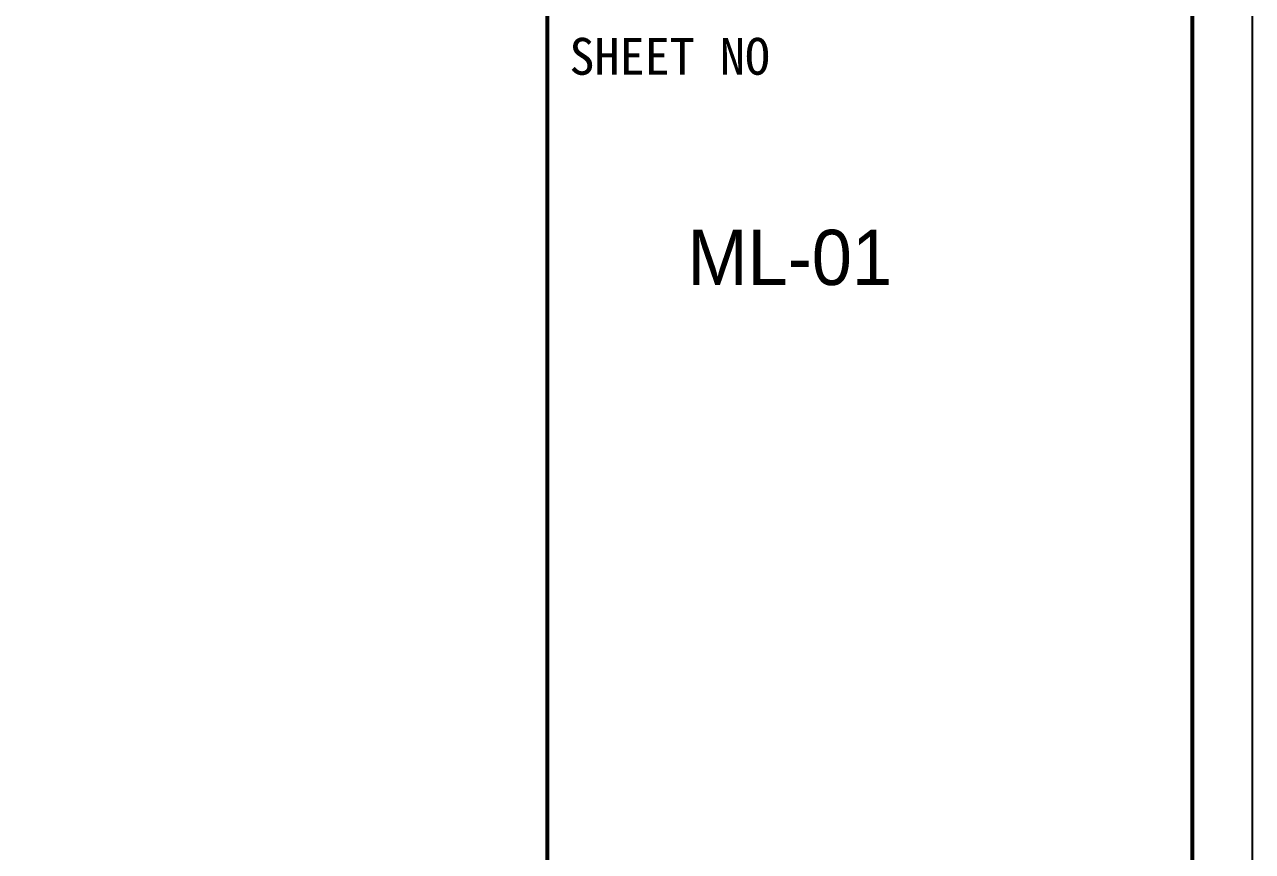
# Paper-space layout 'Layout1' of a CAD drawing. Extents: x -33 to 1767, y -6 to 331.
# Drawn here: x 1224.2 to 1287.1, y 51 to 93.3 of the extents above; entities that cross this region are included whole.
import ezdxf

# ---------------------------------------------------------------- set-up
doc = ezdxf.new("R2010")
doc.units = 0
doc.header["$LTSCALE"] = 10
doc.header["$MEASUREMENT"] = 0
doc.layers.add('图框', color=7, linetype='Continuous')
doc.layers.add('平面家具(活动)', color=134, linetype='Continuous')
doc.styles.add('PDC DIM', font='PMingLiU-ExtB.ttf', dxfattribs={"width": 0.8})
doc.styles.add('图框黑体', font='simhei.ttf')

# ---------------------------------------------------------------- blocks, each defined once
blk = doc.blocks.new('A$C2F647F21')
at = {"layer": '图框'}
for points in [[(440, 20), (439.997, 316.972), (19.997, 316.972), (20, 20)], [(436.927, 23.073), (36.605, 23.073), (36.602, 313.899), (436.923, 313.899)]]:
    blk.add_lwpolyline(points, close=True, dxfattribs=at)
at = {"layer": '图框', "const_width": 0.203}
blk.add_lwpolyline([(403.873, 313.899), (436.923, 313.899), (436.927, 23.073), (403.876, 23.073)], close=True, dxfattribs=at)
at = {"layer": '图框', "style": '图框黑体'}
blk.add_text('SHEET NO', height=1.8886, dxfattribs=at).set_placement((405.006, 96.856))
at = {"layer": '图框', "style": 'PDC DIM'}
for tag, p, height in [('CLIENT', (411.998, 222.799), 2.828), ('PROJECT', (405.4, 206.439), 2.828), ('SCALE', (420.59, 145.407), 2.121), ('DATE', (420.59, 135.261), 2.121), ('DRAWINGTITLE', (405.705, 114.292), 2.828), ('SHEETNO', (411.051, 86.09), 2.828)]:
    blk.add_attdef(tag, p, '', height=height, dxfattribs=at)

psp = doc.layouts.get("Layout1")

# ---------------------------------------------------------------- block references
at = {"layer": '平面家具(活动)', "linetype": 'ByBlock'}
ref = psp.add_blockref('A$C2F647F21', (847.091, -6.116), dxfattribs=at)
ref.add_attrib('SHEETNO', 'ML-01', (1258.142, 79.973), dxfattribs={"layer": '图框', "height": 2.8283, "style": 'PDC DIM'})

doc.saveas('drawing.dxf')
